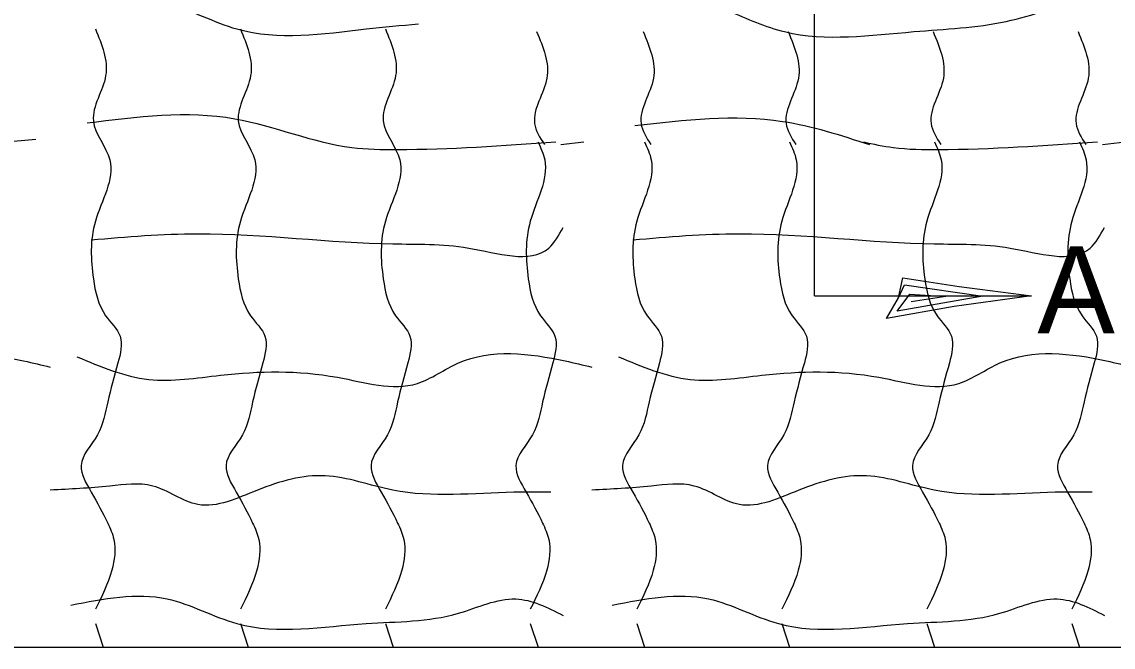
# Model space of a CAD drawing. Extents: x -0.02 to 2.83, y -0.09 to 1.83.
# Drawn here: x 1.9779 to 2.2288, y 0.6458 to 0.7895 of the extents above; entities that cross this region are included whole.
import ezdxf

# ---------------------------------------------------------------- set-up
doc = ezdxf.new("R2010")
doc.units = 0
doc.layers.add('SH_General_Details', color=7, linetype='Continuous')

msp = doc.modelspace()

# ---------------------------------------------------------------- linework, layer by layer
at = {"layer": 'SH_General_Details'}
for p, q in [((2.16014, 0.72655), (2.16014, 1.56754)), ((2.10187, 0.76133), (2.10709, 0.76194)), ((2.22636, 0.76133), (2.23158, 0.76194)), ((2.16014, 0.72655), (2.21007, 0.72655)), ((1.99482, 0.65125), (1.99661, 0.64583)), ((2.02815, 0.65125), (2.02994, 0.64583)), ((2.06149, 0.65125), (2.06328, 0.64583)), ((2.09482, 0.65125), (2.09661, 0.64583)), ((2.11931, 0.65125), (2.1211, 0.64583)), ((2.15265, 0.65125), (2.15444, 0.64583)), ((2.18598, 0.65125), (2.18777, 0.64583)), ((2.21931, 0.65125), (2.2211, 0.64583)), ((1.76262, 0.64583), (2.55766, 0.64583))]:
    msp.add_line(p, q, dxfattribs=at)
msp.add_lwpolyline([(2.17946, 0.7261), (2.18049, 0.73067), (2.19343, 0.7287), (2.21007, 0.72655), (2.1923, 0.72411), (2.17674, 0.72138), (2.17946, 0.7261), (2.18083, 0.72912), (2.19889, 0.72652), (2.17915, 0.72306), (2.18206, 0.72694), (2.19036, 0.72642), (2.18238, 0.72521)], dxfattribs=at)
for points in [[(1.98916, 0.79213), (2.01133, 0.79355), (2.02736, 0.78789), (2.05707, 0.78789), (2.06909, 0.78909)], [(2.14041, 0.7921), (2.1533, 0.78728), (2.18301, 0.78728), (2.20423, 0.78964), (2.21329, 0.7921)], [(1.99482, 0.78789), (1.99718, 0.77717), (1.99435, 0.76679), (1.99812, 0.75783), (1.99482, 0.74369), (1.99435, 0.73048), (1.99718, 0.72199), (2.00048, 0.71727), (2.00001, 0.71115), (1.99765, 0.70219), (1.99529, 0.69464), (1.99152, 0.68757), (1.99387, 0.68143), (1.99765, 0.67436), (1.99906, 0.67059), (1.99859, 0.66351), (1.99482, 0.65455)], [(2.02815, 0.78789), (2.03051, 0.77717), (2.02768, 0.76679), (2.03145, 0.75783), (2.02815, 0.74369), (2.02768, 0.73048), (2.03051, 0.72199), (2.03381, 0.71727), (2.03334, 0.71115), (2.03098, 0.70219), (2.02863, 0.69464), (2.02485, 0.68757), (2.02721, 0.68143), (2.03098, 0.67436), (2.03239, 0.67059), (2.03193, 0.66351), (2.02815, 0.65455)], [(2.06149, 0.78789), (2.06385, 0.77717), (2.06101, 0.76679), (2.06479, 0.75783), (2.06149, 0.74369), (2.06101, 0.73048), (2.06385, 0.72199), (2.06715, 0.71727), (2.06667, 0.71115), (2.06431, 0.70219), (2.06196, 0.69464), (2.05819, 0.68757), (2.06054, 0.68143), (2.06431, 0.67436), (2.06573, 0.67059), (2.06526, 0.66351), (2.06149, 0.65455)], [(2.09627, 0.78728), (2.09863, 0.77656), (2.0958, 0.76619), (2.09806, 0.76133)], [(2.12076, 0.78728), (2.12312, 0.77656), (2.12029, 0.76619), (2.12255, 0.76133)], [(2.1541, 0.78728), (2.15646, 0.77656), (2.15362, 0.76619), (2.15589, 0.76133)], [(2.18743, 0.78728), (2.18979, 0.77656), (2.18696, 0.76619), (2.18922, 0.76133)], [(2.22076, 0.78728), (2.22312, 0.77656), (2.22029, 0.76619), (2.22255, 0.76133)], [(1.86844, 0.76632), (1.90239, 0.76727), (1.92927, 0.76066), (1.93965, 0.76019), (1.98115, 0.76255)], [(1.99293, 0.76632), (2.02689, 0.76727), (2.05377, 0.76066), (2.06414, 0.76019), (2.10071, 0.76194)], [(2.11888, 0.76571), (2.15283, 0.76666), (2.17281, 0.76133)], [(2.09659, 0.76194), (2.09812, 0.75783), (2.09482, 0.74369), (2.09435, 0.73048), (2.09718, 0.72199), (2.10048, 0.71727), (2.10001, 0.71115), (2.09765, 0.70219), (2.09529, 0.69464), (2.09152, 0.68757), (2.09387, 0.68143), (2.09765, 0.67436), (2.09906, 0.67059), (2.09859, 0.66351), (2.09482, 0.65455)], [(2.12108, 0.76194), (2.12261, 0.75783), (2.11931, 0.74369), (2.11884, 0.73048), (2.12167, 0.72199), (2.12497, 0.71727), (2.1245, 0.71115), (2.12214, 0.70219), (2.11979, 0.69464), (2.11601, 0.68757), (2.11837, 0.68143), (2.12214, 0.67436), (2.12355, 0.67059), (2.12309, 0.66351), (2.11931, 0.65455)], [(2.15442, 0.76194), (2.15595, 0.75783), (2.15265, 0.74369), (2.15217, 0.73048), (2.15501, 0.72199), (2.15831, 0.71727), (2.15783, 0.71115), (2.15547, 0.70219), (2.15312, 0.69464), (2.14935, 0.68757), (2.1517, 0.68143), (2.15547, 0.67436), (2.15689, 0.67059), (2.15642, 0.66351), (2.15265, 0.65455)], [(2.17142, 0.76194), (2.17826, 0.76066), (2.18863, 0.76019), (2.22522, 0.76194)], [(2.18775, 0.76194), (2.18928, 0.75783), (2.18598, 0.74369), (2.18551, 0.73048), (2.18834, 0.72199), (2.19164, 0.71727), (2.19117, 0.71115), (2.18881, 0.70219), (2.18645, 0.69464), (2.18268, 0.68757), (2.18503, 0.68143), (2.18881, 0.67436), (2.19022, 0.67059), (2.18975, 0.66351), (2.18598, 0.65455)], [(2.22108, 0.76194), (2.22261, 0.75783), (2.21931, 0.74369), (2.21884, 0.73048), (2.22167, 0.72199), (2.22497, 0.71727), (2.2245, 0.71115), (2.22214, 0.70219), (2.21979, 0.69464), (2.21601, 0.68757), (2.21837, 0.68143), (2.22214, 0.67436), (2.22355, 0.67059), (2.22309, 0.66351), (2.21931, 0.65455)], [(1.99387, 0.73944), (2.0184, 0.74085), (2.0632, 0.7385), (2.08065, 0.73755), (2.09904, 0.73755), (2.10234, 0.74227)], [(2.11837, 0.73944), (2.14289, 0.74085), (2.18769, 0.7385), (2.20514, 0.73755), (2.22353, 0.73755), (2.22683, 0.74227)], [(1.86608, 0.71256), (1.88259, 0.70737), (1.89909, 0.70831), (1.92597, 0.70785), (1.94436, 0.70643), (1.95379, 0.71115), (1.97832, 0.71162), (1.98445, 0.7102)], [(1.99057, 0.71256), (2.00708, 0.70737), (2.02359, 0.70831), (2.05047, 0.70785), (2.06885, 0.70643), (2.07829, 0.71115), (2.10281, 0.71162), (2.10894, 0.7102)], [(2.11507, 0.71256), (2.13157, 0.70737), (2.14808, 0.70831), (2.17496, 0.70785), (2.19335, 0.70643), (2.20278, 0.71115), (2.22731, 0.71162), (2.23343, 0.7102)], [(2.09951, 0.68143), (2.09102, 0.68143), (2.0632, 0.68191), (2.04763, 0.68521), (2.03207, 0.68191), (2.0184, 0.67861), (2.00802, 0.68285), (1.99812, 0.68285), (1.98445, 0.68191)], [(2.224, 0.68143), (2.21551, 0.68143), (2.18769, 0.68191), (2.17213, 0.68521), (2.15657, 0.68191), (2.14289, 0.67861), (2.13251, 0.68285), (2.12261, 0.68285), (2.10894, 0.68191)], [(1.98916, 0.6555), (2.01133, 0.65691), (2.02736, 0.65125), (2.05707, 0.65125), (2.07829, 0.65361), (2.09149, 0.65691), (2.10234, 0.65314)], [(2.11365, 0.6555), (2.13582, 0.65691), (2.15185, 0.65125), (2.18156, 0.65125), (2.20278, 0.65361), (2.21599, 0.65691), (2.22683, 0.65314)]]:
    msp.add_spline(points, degree=3, dxfattribs=at)

# ---------------------------------------------------------------- texts
msp.add_text('A', height=0.02, dxfattribs=at).set_placement((2.2114, 0.71793))

doc.saveas('drawing.dxf')
